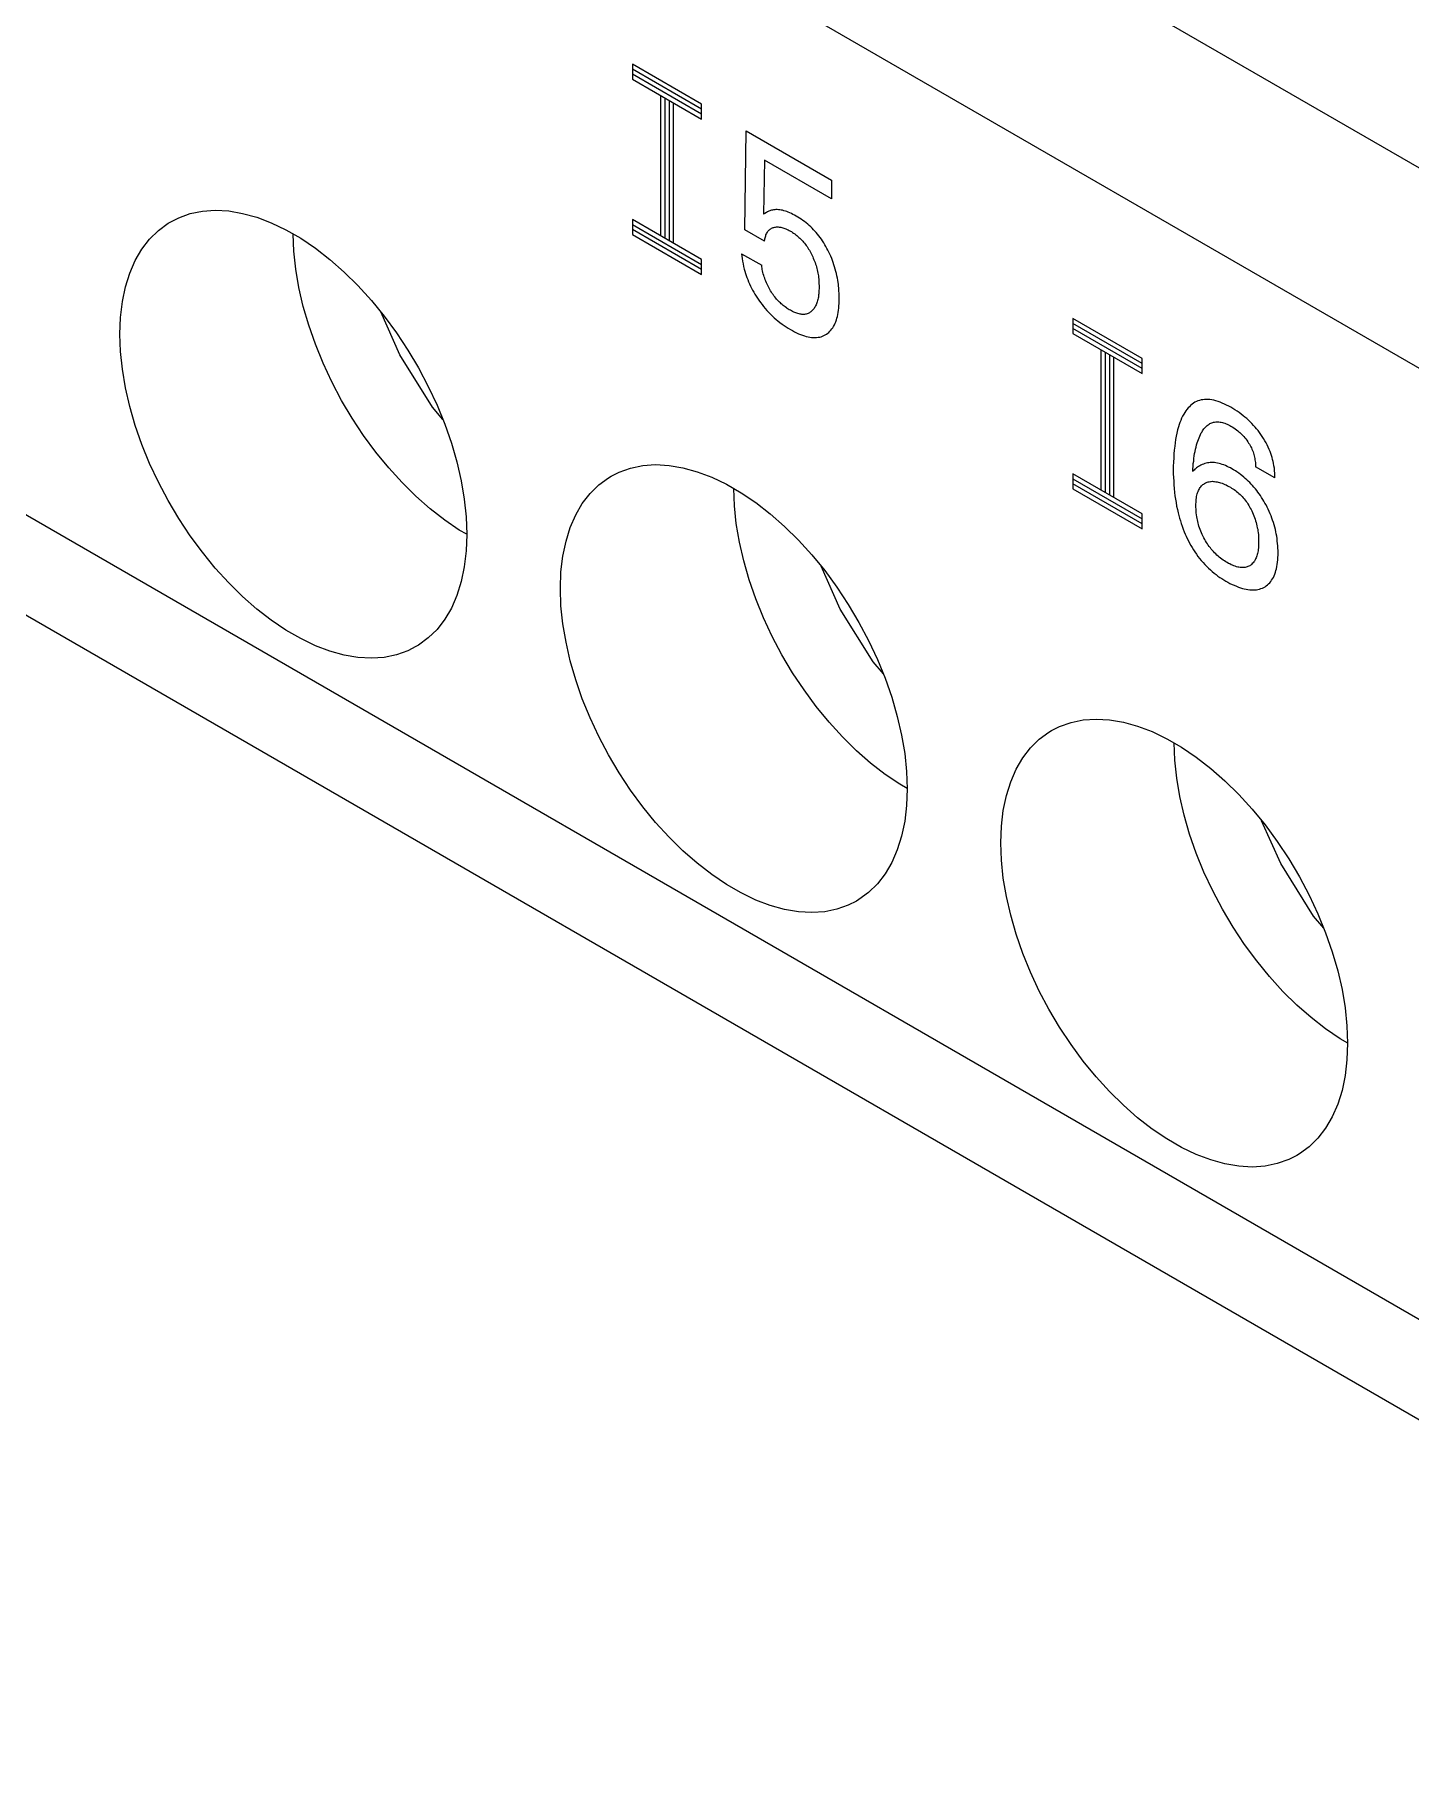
# Model space of a CAD drawing. Extents: x 0 to 420, y 0 to 297.
# Drawn here: x 209.15 to 220.37, y 179 to 193.09 of the extents above; entities that cross this region are included whole.
import ezdxf

# ---------------------------------------------------------------- set-up
doc = ezdxf.new("R2010")
doc.units = 0
doc.header["$LTSCALE"] = 23.1
doc.layers.add('40000_ISO', color=7, linetype='CONTINUOUS')

msp = doc.modelspace()

# ---------------------------------------------------------------- linework, layer by layer
at = {"layer": '40000_ISO', "color": 7, "linetype": 'CONTINUOUS'}
for p, q in [((232.949, 184.778), (183.805, 213.151)), ((232.242, 183.553), (183.098, 211.926)), ((232.242, 175.797), (183.098, 204.169)), ((231.888, 175.184), (182.744, 203.557)), ((214.027, 192.845), (214.027, 192.722)), ((214.592, 192.518), (214.027, 192.845)), ((214.592, 192.477), (214.027, 192.804)), ((214.592, 192.437), (214.027, 192.763)), ((214.027, 192.722), (214.592, 192.396)), ((214.257, 192.59), (214.257, 191.447)), ((214.292, 192.569), (214.292, 191.426)), ((214.327, 192.549), (214.327, 191.406)), ((214.363, 191.385), (214.363, 192.528)), ((214.592, 192.396), (214.592, 192.518)), ((214.945, 191.495), (214.955, 192.301)), ((214.955, 192.301), (215.651, 191.899)), ((215.106, 192.062), (215.097, 191.621)), ((215.651, 191.748), (215.106, 192.062)), ((215.651, 191.899), (215.651, 191.748)), ((210.262, 191.56), (210.328, 191.593)), ((210.328, 191.593), (210.421, 191.626)), ((210.421, 191.626), (210.521, 191.646)), ((210.521, 191.646), (210.625, 191.654)), ((210.625, 191.654), (210.735, 191.648)), ((210.735, 191.648), (210.848, 191.628)), ((210.848, 191.628), (210.964, 191.596)), ((210.964, 191.596), (211.082, 191.551)), ((214.027, 191.579), (214.027, 191.457)), ((214.592, 191.253), (214.027, 191.579)), ((215.108, 191.628), (215.097, 191.621)), ((215.12, 191.635), (215.108, 191.628)), ((215.13, 191.641), (215.12, 191.635)), ((215.141, 191.646), (215.13, 191.641)), ((215.147, 191.649), (215.141, 191.646)), ((215.154, 191.651), (215.147, 191.649)), ((215.161, 191.653), (215.154, 191.651)), ((215.17, 191.655), (215.161, 191.653)), ((215.179, 191.657), (215.17, 191.655)), ((215.189, 191.658), (215.179, 191.657)), ((215.198, 191.659), (215.189, 191.658)), ((215.208, 191.659), (215.198, 191.659)), ((215.219, 191.658), (215.208, 191.659)), ((215.23, 191.657), (215.219, 191.658)), ((215.241, 191.655), (215.23, 191.657)), ((215.252, 191.653), (215.241, 191.655)), ((215.263, 191.65), (215.252, 191.653)), ((215.275, 191.647), (215.263, 191.65)), ((215.286, 191.643), (215.275, 191.647)), ((215.299, 191.638), (215.286, 191.643)), ((215.312, 191.632), (215.299, 191.638)), ((215.325, 191.626), (215.312, 191.632)), ((215.337, 191.62), (215.325, 191.626)), ((215.35, 191.613), (215.337, 191.62)), ((215.363, 191.606), (215.35, 191.613)), ((215.377, 191.598), (215.363, 191.606)), ((215.39, 191.59), (215.377, 191.598)), ((215.404, 191.581), (215.39, 191.59)), ((215.417, 191.571), (215.404, 191.581)), ((215.43, 191.561), (215.417, 191.571)), ((210.09, 191.419), (210.162, 191.489)), ((210.162, 191.489), (210.241, 191.547)), ((210.241, 191.547), (210.262, 191.56)), ((211.082, 191.551), (211.202, 191.494)), ((211.202, 191.494), (211.322, 191.425)), ((211.267, 191.319), (211.262, 191.459)), ((211.322, 191.425), (211.442, 191.344)), ((214.027, 191.538), (214.592, 191.212)), ((214.592, 191.171), (214.027, 191.498)), ((214.027, 191.457), (214.592, 191.13)), ((215.106, 191.402), (214.945, 191.495)), ((215.108, 191.421), (215.11, 191.43)), ((215.11, 191.43), (215.112, 191.438)), ((215.112, 191.438), (215.115, 191.446)), ((215.115, 191.446), (215.117, 191.454)), ((215.117, 191.454), (215.121, 191.461)), ((215.121, 191.461), (215.124, 191.468)), ((215.124, 191.468), (215.128, 191.474)), ((215.128, 191.474), (215.132, 191.48)), ((215.132, 191.48), (215.136, 191.486)), ((215.136, 191.486), (215.141, 191.491)), ((215.141, 191.491), (215.146, 191.495)), ((215.146, 191.495), (215.151, 191.5)), ((215.151, 191.5), (215.157, 191.503)), ((215.157, 191.503), (215.162, 191.507)), ((215.162, 191.507), (215.169, 191.51)), ((215.169, 191.51), (215.175, 191.512)), ((215.175, 191.512), (215.181, 191.514)), ((215.181, 191.514), (215.188, 191.516)), ((215.188, 191.516), (215.195, 191.517)), ((215.195, 191.517), (215.202, 191.518)), ((215.202, 191.518), (215.209, 191.518)), ((215.209, 191.518), (215.216, 191.518)), ((215.216, 191.518), (215.224, 191.517)), ((215.224, 191.517), (215.231, 191.516)), ((215.231, 191.516), (215.239, 191.515)), ((215.239, 191.515), (215.247, 191.513)), ((215.247, 191.513), (215.255, 191.511)), ((215.255, 191.511), (215.263, 191.508)), ((215.263, 191.508), (215.272, 191.505)), ((215.272, 191.505), (215.28, 191.502)), ((215.28, 191.502), (215.289, 191.498)), ((215.289, 191.498), (215.298, 191.494)), ((215.298, 191.494), (215.307, 191.489)), ((215.307, 191.489), (215.316, 191.484)), ((215.316, 191.484), (215.325, 191.479)), ((215.325, 191.479), (215.334, 191.473)), ((215.334, 191.473), (215.342, 191.467)), ((215.342, 191.467), (215.351, 191.461)), ((215.351, 191.461), (215.36, 191.454)), ((215.36, 191.454), (215.369, 191.447)), ((215.369, 191.447), (215.378, 191.44)), ((215.378, 191.44), (215.386, 191.432)), ((215.386, 191.432), (215.394, 191.425)), ((215.394, 191.425), (215.402, 191.417)), ((215.444, 191.551), (215.43, 191.561)), ((215.457, 191.54), (215.444, 191.551)), ((215.47, 191.529), (215.457, 191.54)), ((215.482, 191.518), (215.47, 191.529)), ((215.493, 191.507), (215.482, 191.518)), ((215.505, 191.495), (215.493, 191.507)), ((215.516, 191.483), (215.505, 191.495)), ((215.527, 191.471), (215.516, 191.483)), ((215.538, 191.458), (215.527, 191.471)), ((215.548, 191.445), (215.538, 191.458)), ((215.559, 191.431), (215.548, 191.445)), ((215.569, 191.417), (215.559, 191.431)), ((209.973, 191.244), (210.027, 191.337)), ((210.027, 191.337), (210.09, 191.419)), ((211.282, 191.173), (211.267, 191.319)), ((211.442, 191.344), (211.56, 191.252)), ((214.918, 191.299), (214.92, 191.279)), ((214.918, 191.299), (215.082, 191.205)), ((215.106, 191.402), (215.107, 191.412)), ((215.107, 191.412), (215.108, 191.421)), ((215.402, 191.417), (215.41, 191.41)), ((215.41, 191.41), (215.417, 191.401)), ((215.417, 191.401), (215.424, 191.393)), ((215.424, 191.393), (215.432, 191.384)), ((215.432, 191.384), (215.439, 191.375)), ((215.439, 191.375), (215.445, 191.366)), ((215.445, 191.366), (215.452, 191.357)), ((215.452, 191.357), (215.459, 191.347)), ((215.459, 191.347), (215.465, 191.337)), ((215.465, 191.337), (215.471, 191.327)), ((215.471, 191.327), (215.477, 191.317)), ((215.477, 191.317), (215.482, 191.306)), ((215.482, 191.306), (215.488, 191.296)), ((215.488, 191.296), (215.493, 191.285)), ((215.493, 191.285), (215.498, 191.274)), ((215.579, 191.403), (215.569, 191.417)), ((215.588, 191.388), (215.579, 191.403)), ((215.597, 191.373), (215.588, 191.388)), ((215.606, 191.358), (215.597, 191.373)), ((215.614, 191.343), (215.606, 191.358)), ((215.622, 191.328), (215.614, 191.343)), ((215.63, 191.312), (215.622, 191.328)), ((215.638, 191.295), (215.63, 191.312)), ((215.646, 191.278), (215.638, 191.295)), ((209.893, 191.029), (209.929, 191.142)), ((209.929, 191.142), (209.973, 191.244)), ((211.308, 191.023), (211.282, 191.173)), ((211.56, 191.252), (211.676, 191.15)), ((211.676, 191.15), (211.789, 191.039)), ((214.592, 191.13), (214.592, 191.253)), ((214.92, 191.279), (214.922, 191.259)), ((214.922, 191.259), (214.926, 191.238)), ((214.926, 191.238), (214.93, 191.217)), ((214.93, 191.217), (214.934, 191.195)), ((214.934, 191.195), (214.94, 191.174)), ((214.94, 191.174), (214.945, 191.157)), ((214.945, 191.157), (214.95, 191.139)), ((215.083, 191.193), (215.082, 191.205)), ((215.085, 191.182), (215.083, 191.193)), ((215.087, 191.171), (215.085, 191.182)), ((215.089, 191.159), (215.087, 191.171)), ((215.092, 191.147), (215.089, 191.159)), ((215.095, 191.135), (215.092, 191.147)), ((215.498, 191.274), (215.503, 191.262)), ((215.503, 191.262), (215.508, 191.25)), ((215.508, 191.25), (215.513, 191.239)), ((215.513, 191.239), (215.517, 191.227)), ((215.517, 191.227), (215.521, 191.215)), ((215.521, 191.215), (215.525, 191.204)), ((215.525, 191.204), (215.528, 191.191)), ((215.528, 191.191), (215.531, 191.179)), ((215.531, 191.179), (215.534, 191.167)), ((215.534, 191.167), (215.537, 191.154)), ((215.537, 191.154), (215.54, 191.142)), ((215.54, 191.142), (215.542, 191.13)), ((215.653, 191.261), (215.646, 191.278)), ((215.659, 191.244), (215.653, 191.261)), ((215.666, 191.227), (215.659, 191.244)), ((215.671, 191.209), (215.666, 191.227)), ((215.677, 191.192), (215.671, 191.209)), ((215.682, 191.174), (215.677, 191.192)), ((215.687, 191.155), (215.682, 191.174)), ((215.691, 191.137), (215.687, 191.155)), ((209.868, 190.909), (209.893, 191.029)), ((211.343, 190.87), (211.308, 191.023)), ((211.789, 191.039), (211.899, 190.918)), ((214.95, 191.139), (214.956, 191.122)), ((214.956, 191.122), (214.962, 191.105)), ((214.962, 191.105), (214.968, 191.088)), ((214.968, 191.088), (214.975, 191.07)), ((214.975, 191.07), (214.983, 191.053)), ((214.983, 191.053), (214.991, 191.036)), ((214.991, 191.036), (214.999, 191.019)), ((214.999, 191.019), (215.008, 191.003)), ((215.008, 191.003), (215.017, 190.986)), ((215.099, 191.123), (215.095, 191.135)), ((215.102, 191.111), (215.099, 191.123)), ((215.107, 191.099), (215.102, 191.111)), ((215.111, 191.087), (215.107, 191.099)), ((215.116, 191.075), (215.111, 191.087)), ((215.121, 191.063), (215.116, 191.075)), ((215.126, 191.051), (215.121, 191.063)), ((215.132, 191.04), (215.126, 191.051)), ((215.137, 191.029), (215.132, 191.04)), ((215.143, 191.018), (215.137, 191.029)), ((215.149, 191.007), (215.143, 191.018)), ((215.155, 190.997), (215.149, 191.007)), ((215.542, 191.13), (215.544, 191.118)), ((215.544, 191.118), (215.545, 191.105)), ((215.545, 191.105), (215.547, 191.092)), ((215.547, 191.092), (215.548, 191.079)), ((215.548, 191.079), (215.549, 191.066)), ((215.549, 191), (215.548, 190.986)), ((215.549, 191.066), (215.549, 191.054)), ((215.549, 191.054), (215.55, 191.041)), ((215.55, 191.015), (215.549, 191)), ((215.55, 191.041), (215.55, 191.029)), ((215.55, 191.029), (215.55, 191.015)), ((215.695, 191.119), (215.691, 191.137)), ((215.699, 191.101), (215.695, 191.119)), ((215.702, 191.083), (215.699, 191.101)), ((215.705, 191.065), (215.702, 191.083)), ((215.707, 191.05), (215.705, 191.065)), ((215.709, 191.035), (215.707, 191.05)), ((215.71, 191.02), (215.709, 191.035)), ((215.712, 190.997), (215.71, 191.02)), ((209.853, 190.78), (209.868, 190.909)), ((211.388, 190.716), (211.343, 190.87)), ((211.899, 190.918), (212.003, 190.79)), ((215.017, 190.986), (215.027, 190.97)), ((215.027, 190.97), (215.037, 190.953)), ((215.037, 190.953), (215.047, 190.937)), ((215.047, 190.937), (215.059, 190.92)), ((215.059, 190.92), (215.072, 190.902)), ((215.072, 190.902), (215.085, 190.885)), ((215.085, 190.885), (215.098, 190.868)), ((215.098, 190.868), (215.111, 190.852)), ((215.161, 190.986), (215.155, 190.997)), ((215.168, 190.976), (215.161, 190.986)), ((215.175, 190.966), (215.168, 190.976)), ((215.182, 190.956), (215.175, 190.966)), ((215.189, 190.947), (215.182, 190.956)), ((215.197, 190.938), (215.189, 190.947)), ((215.204, 190.929), (215.197, 190.938)), ((215.211, 190.921), (215.204, 190.929)), ((215.219, 190.913), (215.211, 190.921)), ((215.227, 190.905), (215.219, 190.913)), ((215.234, 190.898), (215.227, 190.905)), ((215.242, 190.891), (215.234, 190.898)), ((215.25, 190.884), (215.242, 190.891)), ((215.258, 190.877), (215.25, 190.884)), ((215.266, 190.871), (215.258, 190.877)), ((215.274, 190.865), (215.266, 190.871)), ((215.283, 190.859), (215.274, 190.865)), ((215.291, 190.854), (215.283, 190.859)), ((215.513, 190.86), (215.509, 190.853)), ((215.517, 190.867), (215.513, 190.86)), ((215.521, 190.874), (215.517, 190.867)), ((215.525, 190.882), (215.521, 190.874)), ((215.528, 190.89), (215.525, 190.882)), ((215.532, 190.899), (215.528, 190.89)), ((215.535, 190.908), (215.532, 190.899)), ((215.537, 190.917), (215.535, 190.908)), ((215.54, 190.927), (215.537, 190.917)), ((215.542, 190.936), (215.54, 190.927)), ((215.544, 190.946), (215.542, 190.936)), ((215.545, 190.955), (215.544, 190.946)), ((215.546, 190.964), (215.545, 190.955)), ((215.547, 190.973), (215.546, 190.964)), ((215.548, 190.986), (215.547, 190.973)), ((215.711, 190.856), (215.712, 190.875)), ((215.713, 190.975), (215.712, 190.997)), ((215.712, 190.875), (215.713, 190.894)), ((215.714, 190.954), (215.713, 190.975)), ((215.713, 190.894), (215.714, 190.913)), ((215.714, 190.932), (215.714, 190.954)), ((215.714, 190.913), (215.714, 190.932)), ((209.848, 190.644), (209.853, 190.78)), ((212.13, 190.476), (211.975, 190.825)), ((212.003, 190.79), (212.103, 190.655)), ((215.111, 190.852), (215.125, 190.836)), ((215.125, 190.836), (215.139, 190.821)), ((215.139, 190.821), (215.154, 190.806)), ((215.154, 190.806), (215.169, 190.791)), ((215.169, 190.791), (215.184, 190.777)), ((215.184, 190.777), (215.199, 190.764)), ((215.199, 190.764), (215.214, 190.751)), ((215.214, 190.751), (215.231, 190.738)), ((215.231, 190.738), (215.248, 190.725)), ((215.248, 190.725), (215.265, 190.713)), ((215.299, 190.848), (215.291, 190.854)), ((215.307, 190.843), (215.299, 190.848)), ((215.316, 190.839), (215.307, 190.843)), ((215.325, 190.834), (215.316, 190.839)), ((215.334, 190.829), (215.325, 190.834)), ((215.343, 190.824), (215.334, 190.829)), ((215.352, 190.82), (215.343, 190.824)), ((215.361, 190.817), (215.352, 190.82)), ((215.369, 190.814), (215.361, 190.817)), ((215.378, 190.811), (215.369, 190.814)), ((215.387, 190.809), (215.378, 190.811)), ((215.395, 190.807), (215.387, 190.809)), ((215.403, 190.806), (215.395, 190.807)), ((215.41, 190.805), (215.403, 190.806)), ((215.418, 190.804), (215.41, 190.805)), ((215.425, 190.804), (215.418, 190.804)), ((215.432, 190.805), (215.425, 190.804)), ((215.439, 190.806), (215.432, 190.805)), ((215.446, 190.807), (215.439, 190.806)), ((215.453, 190.809), (215.446, 190.807)), ((215.46, 190.812), (215.453, 190.809)), ((215.466, 190.815), (215.46, 190.812)), ((215.472, 190.818), (215.466, 190.815)), ((215.478, 190.822), (215.472, 190.818)), ((215.483, 190.826), (215.478, 190.822)), ((215.489, 190.83), (215.483, 190.826)), ((215.494, 190.835), (215.489, 190.83)), ((215.499, 190.841), (215.494, 190.835)), ((215.504, 190.847), (215.499, 190.841)), ((215.509, 190.853), (215.504, 190.847)), ((215.668, 190.707), (215.675, 190.719)), ((215.675, 190.719), (215.681, 190.732)), ((215.681, 190.732), (215.686, 190.745)), ((215.686, 190.745), (215.691, 190.759)), ((215.691, 190.759), (215.695, 190.773)), ((215.695, 190.773), (215.699, 190.788)), ((215.699, 190.788), (215.703, 190.803)), ((215.703, 190.803), (215.706, 190.82)), ((215.706, 190.82), (215.709, 190.838)), ((215.709, 190.838), (215.711, 190.856)), ((217.619, 190.771), (217.619, 190.649)), ((218.185, 190.444), (217.619, 190.771)), ((218.185, 190.404), (217.619, 190.73)), ((209.853, 190.503), (209.848, 190.644)), ((211.442, 190.561), (211.388, 190.716)), ((212.103, 190.655), (212.196, 190.514)), ((215.265, 190.713), (215.282, 190.702)), ((215.282, 190.702), (215.299, 190.691)), ((215.299, 190.691), (215.316, 190.681)), ((215.316, 190.681), (215.332, 190.672)), ((215.332, 190.672), (215.349, 190.663)), ((215.349, 190.663), (215.366, 190.655)), ((215.366, 190.655), (215.382, 190.647)), ((215.382, 190.647), (215.399, 190.64)), ((215.399, 190.64), (215.415, 190.634)), ((215.415, 190.634), (215.432, 190.629)), ((215.432, 190.629), (215.446, 190.625)), ((215.446, 190.625), (215.461, 190.622)), ((215.461, 190.622), (215.475, 190.619)), ((215.475, 190.619), (215.489, 190.617)), ((215.489, 190.617), (215.503, 190.616)), ((215.503, 190.616), (215.517, 190.616)), ((215.517, 190.616), (215.53, 190.617)), ((215.53, 190.617), (215.543, 190.618)), ((215.543, 190.618), (215.555, 190.62)), ((215.555, 190.62), (215.567, 190.623)), ((215.567, 190.623), (215.578, 190.627)), ((215.578, 190.627), (215.589, 190.632)), ((215.589, 190.632), (215.6, 190.638)), ((215.6, 190.638), (215.61, 190.644)), ((215.61, 190.644), (215.62, 190.651)), ((215.62, 190.651), (215.629, 190.658)), ((215.629, 190.658), (215.638, 190.667)), ((215.638, 190.667), (215.646, 190.676)), ((215.646, 190.676), (215.654, 190.686)), ((215.654, 190.686), (215.661, 190.696)), ((215.661, 190.696), (215.668, 190.707)), ((218.185, 190.363), (217.619, 190.689)), ((217.619, 190.649), (218.185, 190.322)), ((209.868, 190.357), (209.853, 190.503)), ((211.505, 190.406), (211.442, 190.561)), ((212.398, 190.047), (212.13, 190.476)), ((212.196, 190.514), (212.283, 190.368)), ((217.849, 190.516), (217.849, 189.373)), ((217.884, 190.495), (217.884, 189.352)), ((217.919, 190.475), (217.919, 189.332)), ((217.955, 189.311), (217.955, 190.455)), ((218.185, 190.322), (218.185, 190.444)), ((209.893, 190.206), (209.868, 190.357)), ((211.576, 190.254), (211.505, 190.406)), ((212.283, 190.368), (212.362, 190.218)), ((209.929, 190.054), (209.893, 190.206)), ((211.655, 190.104), (211.576, 190.254)), ((212.362, 190.218), (212.434, 190.066)), ((209.973, 189.899), (209.929, 190.054)), ((211.742, 189.958), (211.655, 190.104)), ((212.482, 189.948), (212.398, 190.047)), ((212.434, 190.066), (212.497, 189.911)), ((218.541, 190.018), (218.533, 190.005)), ((218.55, 190.03), (218.541, 190.018)), ((218.56, 190.042), (218.55, 190.03)), ((218.57, 190.052), (218.56, 190.042)), ((218.58, 190.062), (218.57, 190.052)), ((218.592, 190.072), (218.58, 190.062)), ((218.603, 190.08), (218.592, 190.072)), ((218.615, 190.088), (218.603, 190.08)), ((218.628, 190.094), (218.615, 190.088)), ((218.64, 190.099), (218.628, 190.094)), ((218.653, 190.103), (218.64, 190.099)), ((218.666, 190.107), (218.653, 190.103)), ((218.68, 190.109), (218.666, 190.107)), ((218.694, 190.111), (218.68, 190.109)), ((218.708, 190.111), (218.694, 190.111)), ((218.723, 190.111), (218.708, 190.111)), ((218.738, 190.11), (218.723, 190.111)), ((218.753, 190.108), (218.738, 190.11)), ((218.77, 190.105), (218.753, 190.108)), ((218.787, 190.1), (218.77, 190.105)), ((218.804, 190.095), (218.787, 190.1)), ((218.821, 190.089), (218.804, 190.095)), ((218.838, 190.082), (218.821, 190.089)), ((218.856, 190.074), (218.838, 190.082)), ((218.873, 190.066), (218.856, 190.074)), ((218.891, 190.057), (218.873, 190.066)), ((218.909, 190.047), (218.891, 190.057)), ((218.925, 190.037), (218.909, 190.047)), ((218.942, 190.027), (218.925, 190.037)), ((218.959, 190.016), (218.942, 190.027)), ((218.975, 190.004), (218.959, 190.016)), ((210.027, 189.744), (209.973, 189.899)), ((211.835, 189.817), (211.742, 189.958)), ((212.497, 189.911), (212.551, 189.756)), ((218.481, 189.887), (218.474, 189.863)), ((218.487, 189.906), (218.481, 189.887)), ((218.493, 189.924), (218.487, 189.906)), ((218.5, 189.941), (218.493, 189.924)), ((218.507, 189.958), (218.5, 189.941)), ((218.515, 189.974), (218.507, 189.958)), ((218.524, 189.99), (218.515, 189.974)), ((218.533, 190.005), (218.524, 189.99)), ((218.689, 189.871), (218.695, 189.879)), ((218.695, 189.879), (218.702, 189.886)), ((218.702, 189.886), (218.709, 189.893)), ((218.709, 189.893), (218.716, 189.899)), ((218.716, 189.899), (218.723, 189.905)), ((218.723, 189.905), (218.731, 189.91)), ((218.731, 189.91), (218.738, 189.914)), ((218.738, 189.914), (218.745, 189.917)), ((218.745, 189.917), (218.752, 189.921)), ((218.752, 189.921), (218.76, 189.923)), ((218.76, 189.923), (218.768, 189.925)), ((218.768, 189.925), (218.776, 189.927)), ((218.776, 189.927), (218.785, 189.928)), ((218.785, 189.928), (218.793, 189.929)), ((218.793, 189.929), (218.802, 189.929)), ((218.802, 189.929), (218.811, 189.928)), ((218.811, 189.928), (218.82, 189.927)), ((218.82, 189.927), (218.83, 189.925)), ((218.83, 189.925), (218.839, 189.923)), ((218.839, 189.923), (218.849, 189.92)), ((218.849, 189.92), (218.859, 189.917)), ((218.859, 189.917), (218.869, 189.913)), ((218.869, 189.913), (218.879, 189.909)), ((218.879, 189.909), (218.889, 189.904)), ((218.889, 189.904), (218.899, 189.899)), ((218.899, 189.899), (218.909, 189.894)), ((218.909, 189.894), (218.92, 189.887)), ((218.92, 189.887), (218.932, 189.88)), ((218.932, 189.88), (218.943, 189.872)), ((218.992, 189.992), (218.975, 190.004)), ((219.009, 189.979), (218.992, 189.992)), ((219.023, 189.968), (219.009, 189.979)), ((219.038, 189.955), (219.023, 189.968)), ((219.052, 189.942), (219.038, 189.955)), ((219.066, 189.929), (219.052, 189.942)), ((219.08, 189.915), (219.066, 189.929)), ((219.094, 189.9), (219.08, 189.915)), ((219.106, 189.886), (219.094, 189.9)), ((219.118, 189.872), (219.106, 189.886)), ((210.09, 189.59), (210.027, 189.744)), ((211.935, 189.682), (211.835, 189.817)), ((212.551, 189.756), (212.595, 189.602)), ((218.453, 189.758), (218.45, 189.73)), ((218.457, 189.785), (218.453, 189.758)), ((218.462, 189.811), (218.457, 189.785)), ((218.468, 189.837), (218.462, 189.811)), ((218.474, 189.863), (218.468, 189.837)), ((218.625, 189.723), (218.629, 189.74)), ((218.629, 189.74), (218.634, 189.757)), ((218.634, 189.757), (218.639, 189.771)), ((218.639, 189.771), (218.644, 189.785)), ((218.644, 189.785), (218.649, 189.799)), ((218.649, 189.799), (218.655, 189.812)), ((218.655, 189.812), (218.661, 189.825)), ((218.661, 189.825), (218.667, 189.838)), ((218.667, 189.838), (218.673, 189.847)), ((218.673, 189.847), (218.678, 189.855)), ((218.678, 189.855), (218.683, 189.864)), ((218.683, 189.864), (218.689, 189.871)), ((218.943, 189.872), (218.954, 189.864)), ((218.954, 189.864), (218.966, 189.855)), ((218.966, 189.855), (218.974, 189.848)), ((218.974, 189.848), (218.982, 189.841)), ((218.982, 189.841), (218.99, 189.833)), ((218.99, 189.833), (218.998, 189.825)), ((218.998, 189.825), (219.006, 189.817)), ((219.006, 189.817), (219.014, 189.809)), ((219.014, 189.809), (219.022, 189.799)), ((219.022, 189.799), (219.031, 189.789)), ((219.031, 189.789), (219.038, 189.778)), ((219.038, 189.778), (219.046, 189.767)), ((219.046, 189.767), (219.053, 189.756)), ((219.053, 189.756), (219.059, 189.746)), ((219.059, 189.746), (219.065, 189.736)), ((219.065, 189.736), (219.07, 189.726)), ((219.13, 189.857), (219.118, 189.872)), ((219.142, 189.842), (219.13, 189.857)), ((219.153, 189.826), (219.142, 189.842)), ((219.164, 189.81), (219.153, 189.826)), ((219.175, 189.793), (219.164, 189.81)), ((219.185, 189.775), (219.175, 189.793)), ((219.195, 189.758), (219.185, 189.775)), ((219.205, 189.74), (219.195, 189.758)), ((219.213, 189.721), (219.205, 189.74)), ((212.04, 189.554), (211.935, 189.682)), ((212.595, 189.602), (212.631, 189.449)), ((218.44, 189.601), (218.439, 189.568)), ((218.442, 189.634), (218.44, 189.601)), ((218.444, 189.667), (218.442, 189.634)), ((218.446, 189.699), (218.444, 189.667)), ((218.45, 189.73), (218.446, 189.699)), ((218.602, 189.588), (218.605, 189.609)), ((218.605, 189.609), (218.607, 189.631)), ((218.607, 189.631), (218.61, 189.652)), ((218.61, 189.652), (218.613, 189.67)), ((218.613, 189.67), (218.617, 189.688)), ((218.617, 189.688), (218.62, 189.705)), ((218.62, 189.705), (218.625, 189.723)), ((218.707, 189.592), (218.695, 189.589)), ((218.718, 189.594), (218.707, 189.592)), ((218.729, 189.595), (218.718, 189.594)), ((218.74, 189.596), (218.729, 189.595)), ((218.752, 189.597), (218.74, 189.596)), ((218.763, 189.597), (218.752, 189.597)), ((218.775, 189.596), (218.763, 189.597)), ((218.787, 189.594), (218.775, 189.596)), ((218.8, 189.592), (218.787, 189.594)), ((218.812, 189.589), (218.8, 189.592)), ((219.07, 189.726), (219.076, 189.716)), ((219.076, 189.716), (219.08, 189.705)), ((219.08, 189.705), (219.085, 189.695)), ((219.085, 189.695), (219.089, 189.684)), ((219.089, 189.684), (219.092, 189.674)), ((219.092, 189.674), (219.096, 189.663)), ((219.096, 189.663), (219.099, 189.652)), ((219.099, 189.652), (219.101, 189.641)), ((219.101, 189.641), (219.103, 189.631)), ((219.103, 189.631), (219.105, 189.619)), ((219.105, 189.619), (219.107, 189.607)), ((219.107, 189.607), (219.108, 189.596)), ((219.108, 189.596), (219.109, 189.585)), ((219.221, 189.703), (219.213, 189.721)), ((219.228, 189.687), (219.221, 189.703)), ((219.234, 189.671), (219.228, 189.687)), ((219.239, 189.655), (219.234, 189.671)), ((219.244, 189.639), (219.239, 189.655)), ((219.248, 189.623), (219.244, 189.639)), ((219.252, 189.606), (219.248, 189.623)), ((219.256, 189.591), (219.252, 189.606)), ((219.26, 189.57), (219.256, 189.591)), ((210.162, 189.437), (210.09, 189.59)), ((212.149, 189.433), (212.04, 189.554)), ((213.754, 189.415), (213.833, 189.473)), ((213.833, 189.473), (213.854, 189.486)), ((213.854, 189.486), (213.92, 189.519)), ((213.92, 189.519), (214.013, 189.552)), ((214.013, 189.552), (214.113, 189.573)), ((214.113, 189.573), (214.217, 189.58)), ((214.217, 189.58), (214.327, 189.574)), ((214.327, 189.574), (214.44, 189.554)), ((214.44, 189.554), (214.556, 189.522)), ((214.556, 189.522), (214.674, 189.477)), ((214.674, 189.477), (214.794, 189.42)), ((217.619, 189.505), (217.619, 189.383)), ((218.185, 189.179), (217.619, 189.505)), ((217.619, 189.465), (218.185, 189.138)), ((218.439, 189.568), (218.439, 189.534)), ((218.439, 189.534), (218.439, 189.505)), ((218.439, 189.505), (218.44, 189.475)), ((218.44, 189.475), (218.442, 189.445)), ((218.597, 189.523), (218.598, 189.545)), ((218.602, 189.529), (218.597, 189.523)), ((218.598, 189.545), (218.6, 189.566)), ((218.6, 189.566), (218.602, 189.588)), ((218.608, 189.535), (218.602, 189.529)), ((218.614, 189.542), (218.608, 189.535)), ((218.621, 189.547), (218.614, 189.542)), ((218.628, 189.553), (218.621, 189.547)), ((218.635, 189.559), (218.628, 189.553)), ((218.644, 189.565), (218.635, 189.559)), ((218.654, 189.571), (218.644, 189.565)), ((218.664, 189.576), (218.654, 189.571)), ((218.674, 189.581), (218.664, 189.576)), ((218.685, 189.585), (218.674, 189.581)), ((218.695, 189.589), (218.685, 189.585)), ((218.825, 189.586), (218.812, 189.589)), ((218.838, 189.582), (218.825, 189.586)), ((218.851, 189.577), (218.838, 189.582)), ((218.864, 189.572), (218.851, 189.577)), ((218.877, 189.566), (218.864, 189.572)), ((218.89, 189.56), (218.877, 189.566)), ((218.904, 189.553), (218.89, 189.56)), ((218.917, 189.545), (218.904, 189.553)), ((218.931, 189.537), (218.917, 189.545)), ((218.945, 189.529), (218.931, 189.537)), ((218.958, 189.52), (218.945, 189.529)), ((218.972, 189.51), (218.958, 189.52)), ((218.986, 189.5), (218.972, 189.51)), ((218.999, 189.49), (218.986, 189.5)), ((219.013, 189.479), (218.999, 189.49)), ((219.026, 189.468), (219.013, 189.479)), ((219.038, 189.457), (219.026, 189.468)), ((219.05, 189.445), (219.038, 189.457)), ((219.109, 189.585), (219.11, 189.574)), ((219.11, 189.574), (219.11, 189.563)), ((219.267, 189.472), (219.11, 189.563)), ((219.263, 189.55), (219.26, 189.57)), ((219.265, 189.53), (219.263, 189.55)), ((219.266, 189.51), (219.265, 189.53)), ((219.267, 189.491), (219.266, 189.51)), ((219.267, 189.472), (219.267, 189.491)), ((210.241, 189.287), (210.162, 189.437)), ((212.262, 189.322), (212.149, 189.433)), ((212.378, 189.22), (212.262, 189.322)), ((212.631, 189.449), (212.656, 189.299)), ((213.619, 189.263), (213.682, 189.345)), ((213.682, 189.345), (213.754, 189.415)), ((214.794, 189.42), (214.914, 189.351)), ((214.859, 189.245), (214.854, 189.385)), ((214.914, 189.351), (215.034, 189.27)), ((218.185, 189.097), (217.619, 189.424)), ((217.619, 189.383), (218.185, 189.056)), ((218.442, 189.445), (218.443, 189.414)), ((218.443, 189.414), (218.446, 189.384)), ((218.446, 189.384), (218.449, 189.353)), ((218.449, 189.353), (218.452, 189.326)), ((218.452, 189.326), (218.456, 189.298)), ((218.626, 189.297), (218.627, 189.309)), ((218.627, 189.309), (218.629, 189.321)), ((218.629, 189.321), (218.632, 189.332)), ((218.632, 189.332), (218.634, 189.342)), ((218.634, 189.342), (218.637, 189.351)), ((218.637, 189.351), (218.641, 189.361)), ((218.641, 189.361), (218.644, 189.369)), ((218.644, 189.369), (218.649, 189.378)), ((218.649, 189.378), (218.653, 189.386)), ((218.653, 189.386), (218.658, 189.393)), ((218.658, 189.393), (218.663, 189.4)), ((218.663, 189.4), (218.669, 189.406)), ((218.669, 189.406), (218.675, 189.412)), ((218.675, 189.412), (218.681, 189.418)), ((218.681, 189.418), (218.688, 189.422)), ((218.688, 189.422), (218.694, 189.427)), ((218.694, 189.427), (218.702, 189.431)), ((218.702, 189.431), (218.709, 189.434)), ((218.709, 189.434), (218.716, 189.437)), ((218.716, 189.437), (218.724, 189.439)), ((218.724, 189.439), (218.732, 189.441)), ((218.732, 189.441), (218.741, 189.442)), ((218.741, 189.442), (218.749, 189.443)), ((218.749, 189.443), (218.758, 189.444)), ((218.758, 189.444), (218.767, 189.443)), ((218.767, 189.443), (218.776, 189.443)), ((218.776, 189.443), (218.786, 189.441)), ((218.786, 189.441), (218.796, 189.44)), ((218.796, 189.44), (218.805, 189.438)), ((218.805, 189.438), (218.815, 189.435)), ((218.815, 189.435), (218.825, 189.432)), ((218.825, 189.432), (218.837, 189.428)), ((218.837, 189.428), (218.848, 189.424)), ((218.848, 189.424), (218.859, 189.419)), ((218.859, 189.419), (218.87, 189.414)), ((218.87, 189.414), (218.882, 189.408)), ((218.882, 189.408), (218.893, 189.402)), ((218.893, 189.402), (218.904, 189.395)), ((218.904, 189.395), (218.914, 189.389)), ((218.914, 189.389), (218.924, 189.383)), ((218.924, 189.383), (218.935, 189.376)), ((218.935, 189.376), (218.945, 189.369)), ((218.945, 189.369), (218.954, 189.361)), ((218.954, 189.361), (218.964, 189.353)), ((218.964, 189.353), (218.974, 189.345)), ((218.974, 189.345), (218.983, 189.337)), ((218.983, 189.337), (218.992, 189.328)), ((218.992, 189.328), (219, 189.319)), ((219, 189.319), (219.008, 189.31)), ((219.008, 189.31), (219.017, 189.3)), ((219.062, 189.434), (219.05, 189.445)), ((219.074, 189.422), (219.062, 189.434)), ((219.085, 189.409), (219.074, 189.422)), ((219.097, 189.396), (219.085, 189.409)), ((219.108, 189.383), (219.097, 189.396)), ((219.119, 189.37), (219.108, 189.383)), ((219.129, 189.356), (219.119, 189.37)), ((219.139, 189.342), (219.129, 189.356)), ((219.149, 189.327), (219.139, 189.342)), ((219.159, 189.312), (219.149, 189.327)), ((219.168, 189.297), (219.159, 189.312)), ((210.328, 189.141), (210.241, 189.287)), ((212.497, 189.128), (212.378, 189.22)), ((212.656, 189.299), (212.671, 189.153)), ((213.521, 189.068), (213.565, 189.171)), ((213.565, 189.171), (213.619, 189.263)), ((214.874, 189.099), (214.859, 189.245)), ((215.034, 189.27), (215.152, 189.178)), ((215.152, 189.178), (215.268, 189.076)), ((218.185, 189.056), (218.185, 189.179)), ((218.456, 189.298), (218.461, 189.27)), ((218.461, 189.27), (218.466, 189.242)), ((218.466, 189.242), (218.472, 189.214)), ((218.472, 189.214), (218.479, 189.186)), ((218.479, 189.186), (218.484, 189.164)), ((218.623, 189.26), (218.624, 189.272)), ((218.623, 189.247), (218.623, 189.26)), ((218.623, 189.232), (218.623, 189.247)), ((218.624, 189.217), (218.623, 189.232)), ((218.624, 189.272), (218.625, 189.285)), ((218.625, 189.201), (218.624, 189.217)), ((218.625, 189.285), (218.626, 189.297)), ((218.626, 189.186), (218.625, 189.201)), ((218.628, 189.17), (218.626, 189.186)), ((218.63, 189.154), (218.628, 189.17)), ((219.017, 189.3), (219.025, 189.291)), ((219.025, 189.291), (219.032, 189.28)), ((219.032, 189.28), (219.04, 189.27)), ((219.04, 189.27), (219.047, 189.259)), ((219.047, 189.259), (219.054, 189.248)), ((219.054, 189.248), (219.061, 189.237)), ((219.061, 189.237), (219.067, 189.225)), ((219.067, 189.225), (219.073, 189.214)), ((219.073, 189.214), (219.079, 189.202)), ((219.079, 189.202), (219.085, 189.189)), ((219.085, 189.189), (219.091, 189.176)), ((219.091, 189.176), (219.096, 189.162)), ((219.178, 189.282), (219.168, 189.297)), ((219.186, 189.267), (219.178, 189.282)), ((219.195, 189.251), (219.186, 189.267)), ((219.204, 189.234), (219.195, 189.251)), ((219.213, 189.216), (219.204, 189.234)), ((219.221, 189.198), (219.213, 189.216)), ((219.229, 189.18), (219.221, 189.198)), ((219.236, 189.162), (219.229, 189.18)), ((210.421, 189), (210.328, 189.141)), ((212.616, 189.047), (212.497, 189.128)), ((212.677, 189.012), (212.616, 189.047)), ((212.671, 189.153), (212.676, 189.011)), ((213.486, 188.956), (213.521, 189.068)), ((214.9, 188.949), (214.874, 189.099)), ((215.268, 189.076), (215.381, 188.965)), ((218.484, 189.164), (218.49, 189.143)), ((218.49, 189.143), (218.497, 189.121)), ((218.497, 189.121), (218.504, 189.099)), ((218.504, 189.099), (218.511, 189.077)), ((218.511, 189.077), (218.519, 189.055)), ((218.519, 189.055), (218.528, 189.033)), ((218.528, 189.033), (218.536, 189.014)), ((218.633, 189.142), (218.63, 189.154)), ((218.635, 189.129), (218.633, 189.142)), ((218.638, 189.117), (218.635, 189.129)), ((218.641, 189.104), (218.638, 189.117)), ((218.644, 189.092), (218.641, 189.104)), ((218.648, 189.079), (218.644, 189.092)), ((218.652, 189.066), (218.648, 189.079)), ((218.657, 189.052), (218.652, 189.066)), ((218.663, 189.038), (218.657, 189.052)), ((218.669, 189.023), (218.663, 189.038)), ((219.096, 189.162), (219.101, 189.149)), ((219.101, 189.149), (219.106, 189.136)), ((219.106, 189.136), (219.11, 189.123)), ((219.11, 189.123), (219.114, 189.108)), ((219.114, 189.108), (219.118, 189.094)), ((219.118, 189.094), (219.121, 189.08)), ((219.121, 189.08), (219.124, 189.066)), ((219.124, 189.066), (219.127, 189.053)), ((219.127, 189.053), (219.129, 189.039)), ((219.129, 189.039), (219.131, 189.024)), ((219.243, 189.144), (219.236, 189.162)), ((219.249, 189.126), (219.243, 189.144)), ((219.255, 189.108), (219.249, 189.126)), ((219.261, 189.089), (219.255, 189.108)), ((219.266, 189.07), (219.261, 189.089)), ((219.271, 189.052), (219.266, 189.07)), ((219.275, 189.033), (219.271, 189.052)), ((219.279, 189.015), (219.275, 189.033)), ((210.521, 188.865), (210.421, 189)), ((212.676, 189.011), (212.671, 188.876)), ((213.46, 188.835), (213.486, 188.956)), ((214.935, 188.796), (214.9, 188.949)), ((215.381, 188.965), (215.491, 188.845)), ((218.536, 189.014), (218.544, 188.996)), ((218.544, 188.996), (218.553, 188.977)), ((218.553, 188.977), (218.562, 188.958)), ((218.562, 188.958), (218.571, 188.94)), ((218.571, 188.94), (218.581, 188.922)), ((218.581, 188.922), (218.592, 188.904)), ((218.592, 188.904), (218.603, 188.886)), ((218.603, 188.886), (218.614, 188.869)), ((218.675, 189.009), (218.669, 189.023)), ((218.682, 188.995), (218.675, 189.009)), ((218.689, 188.982), (218.682, 188.995)), ((218.695, 188.97), (218.689, 188.982)), ((218.702, 188.958), (218.695, 188.97)), ((218.709, 188.946), (218.702, 188.958)), ((218.717, 188.935), (218.709, 188.946)), ((218.724, 188.923), (218.717, 188.935)), ((218.732, 188.912), (218.724, 188.923)), ((218.741, 188.901), (218.732, 188.912)), ((218.749, 188.891), (218.741, 188.901)), ((218.758, 188.881), (218.749, 188.891)), ((219.132, 188.889), (219.13, 188.878)), ((219.131, 189.024), (219.133, 189.009)), ((219.133, 188.901), (219.132, 188.889)), ((219.133, 189.009), (219.134, 188.994)), ((219.134, 188.913), (219.133, 188.901)), ((219.134, 188.994), (219.135, 188.98)), ((219.135, 188.926), (219.134, 188.913)), ((219.135, 188.98), (219.135, 188.965)), ((219.135, 188.965), (219.135, 188.951)), ((219.135, 188.951), (219.135, 188.938)), ((219.135, 188.938), (219.135, 188.926)), ((219.282, 188.997), (219.279, 189.015)), ((219.285, 188.977), (219.282, 188.997)), ((219.287, 188.957), (219.285, 188.977)), ((219.289, 188.938), (219.287, 188.957)), ((219.291, 188.919), (219.289, 188.938)), ((219.292, 188.9), (219.291, 188.919)), ((219.293, 188.881), (219.292, 188.9)), ((210.625, 188.737), (210.521, 188.865)), ((212.656, 188.747), (212.631, 188.626)), ((212.671, 188.876), (212.656, 188.747)), ((213.445, 188.706), (213.46, 188.835)), ((214.98, 188.642), (214.935, 188.796)), ((215.491, 188.845), (215.596, 188.716)), ((215.723, 188.402), (215.567, 188.751)), ((218.614, 188.869), (218.627, 188.85)), ((218.627, 188.85), (218.64, 188.832)), ((218.64, 188.832), (218.653, 188.815)), ((218.653, 188.815), (218.667, 188.798)), ((218.667, 188.798), (218.682, 188.781)), ((218.682, 188.781), (218.696, 188.765)), ((218.696, 188.765), (218.711, 188.75)), ((218.711, 188.75), (218.727, 188.735)), ((218.767, 188.871), (218.758, 188.881)), ((218.776, 188.861), (218.767, 188.871)), ((218.785, 188.852), (218.776, 188.861)), ((218.794, 188.843), (218.785, 188.852)), ((218.804, 188.835), (218.794, 188.843)), ((218.814, 188.826), (218.804, 188.835)), ((218.825, 188.817), (218.814, 188.826)), ((218.836, 188.809), (218.825, 188.817)), ((218.846, 188.802), (218.836, 188.809)), ((218.857, 188.795), (218.846, 188.802)), ((218.868, 188.788), (218.857, 188.795)), ((218.879, 188.781), (218.868, 188.788)), ((218.89, 188.775), (218.879, 188.781)), ((218.901, 188.77), (218.89, 188.775)), ((218.911, 188.764), (218.901, 188.77)), ((218.922, 188.759), (218.911, 188.764)), ((218.933, 188.755), (218.922, 188.759)), ((218.944, 188.751), (218.933, 188.755)), ((218.955, 188.748), (218.944, 188.751)), ((218.964, 188.745), (218.955, 188.748)), ((219.041, 188.746), (219.034, 188.744)), ((219.048, 188.749), (219.041, 188.746)), ((219.055, 188.752), (219.048, 188.749)), ((219.062, 188.756), (219.055, 188.752)), ((219.066, 188.758), (219.062, 188.756)), ((219.07, 188.761), (219.066, 188.758)), ((219.077, 188.766), (219.07, 188.761)), ((219.083, 188.773), (219.077, 188.766)), ((219.09, 188.779), (219.083, 188.773)), ((219.096, 188.787), (219.09, 188.779)), ((219.101, 188.794), (219.096, 188.787)), ((219.106, 188.803), (219.101, 188.794)), ((219.11, 188.811), (219.106, 188.803)), ((219.114, 188.819), (219.11, 188.811)), ((219.117, 188.828), (219.114, 188.819)), ((219.121, 188.837), (219.117, 188.828)), ((219.123, 188.847), (219.121, 188.837)), ((219.126, 188.856), (219.123, 188.847)), ((219.128, 188.866), (219.126, 188.856)), ((219.13, 188.878), (219.128, 188.866)), ((219.28, 188.731), (219.284, 188.749)), ((219.284, 188.749), (219.286, 188.767)), ((219.286, 188.767), (219.289, 188.785)), ((219.289, 188.785), (219.291, 188.804)), ((219.291, 188.804), (219.292, 188.823)), ((219.292, 188.823), (219.293, 188.842)), ((219.293, 188.862), (219.293, 188.881)), ((219.293, 188.842), (219.293, 188.862)), ((210.735, 188.617), (210.625, 188.737)), ((210.848, 188.505), (210.735, 188.617)), ((212.631, 188.626), (212.595, 188.514)), ((213.44, 188.57), (213.445, 188.706)), ((215.034, 188.487), (214.98, 188.642)), ((215.596, 188.716), (215.695, 188.581)), ((218.727, 188.735), (218.742, 188.721)), ((218.742, 188.721), (218.757, 188.708)), ((218.757, 188.708), (218.772, 188.695)), ((218.772, 188.695), (218.788, 188.683)), ((218.788, 188.683), (218.803, 188.672)), ((218.803, 188.672), (218.819, 188.661)), ((218.819, 188.661), (218.835, 188.651)), ((218.835, 188.651), (218.85, 188.641)), ((218.85, 188.641), (218.866, 188.631)), ((218.866, 188.631), (218.883, 188.622)), ((218.883, 188.622), (218.901, 188.612)), ((218.901, 188.612), (218.918, 188.604)), ((218.973, 188.743), (218.964, 188.745)), ((218.983, 188.742), (218.973, 188.743)), ((218.992, 188.741), (218.983, 188.742)), ((219.001, 188.74), (218.992, 188.741)), ((219.01, 188.74), (219.001, 188.74)), ((219.018, 188.741), (219.01, 188.74)), ((219.026, 188.742), (219.018, 188.741)), ((219.034, 188.744), (219.026, 188.742)), ((219.207, 188.599), (219.216, 188.608)), ((219.216, 188.608), (219.225, 188.617)), ((219.225, 188.617), (219.233, 188.627)), ((219.233, 188.627), (219.241, 188.637)), ((219.241, 188.637), (219.248, 188.649)), ((219.248, 188.649), (219.255, 188.661)), ((219.255, 188.661), (219.261, 188.674)), ((219.261, 188.674), (219.267, 188.687)), ((219.267, 188.687), (219.272, 188.702)), ((219.272, 188.702), (219.276, 188.716)), ((219.276, 188.716), (219.28, 188.731)), ((210.964, 188.403), (210.848, 188.505)), ((212.595, 188.514), (212.551, 188.411)), ((213.445, 188.429), (213.44, 188.57)), ((215.097, 188.332), (215.034, 188.487)), ((215.695, 188.581), (215.788, 188.44)), ((218.918, 188.604), (218.935, 188.596)), ((218.935, 188.596), (218.953, 188.588)), ((218.953, 188.588), (218.97, 188.582)), ((218.97, 188.582), (218.987, 188.576)), ((218.987, 188.576), (219.002, 188.571)), ((219.002, 188.571), (219.017, 188.567)), ((219.017, 188.567), (219.032, 188.564)), ((219.032, 188.564), (219.047, 188.561)), ((219.047, 188.561), (219.062, 188.56)), ((219.062, 188.56), (219.076, 188.559)), ((219.076, 188.559), (219.09, 188.558)), ((219.09, 188.558), (219.104, 188.559)), ((219.104, 188.559), (219.117, 188.56)), ((219.117, 188.56), (219.129, 188.563)), ((219.129, 188.563), (219.142, 188.565)), ((219.142, 188.565), (219.154, 188.569)), ((219.154, 188.569), (219.165, 188.574)), ((219.165, 188.574), (219.177, 188.579)), ((219.177, 188.579), (219.187, 188.585)), ((219.187, 188.585), (219.197, 188.592)), ((219.197, 188.592), (219.207, 188.599)), ((211.082, 188.312), (210.964, 188.403)), ((212.551, 188.411), (212.497, 188.319)), ((213.46, 188.283), (213.445, 188.429)), ((215.168, 188.18), (215.097, 188.332)), ((215.99, 187.973), (215.723, 188.402)), ((215.788, 188.44), (215.875, 188.294)), ((211.202, 188.231), (211.082, 188.312)), ((211.322, 188.162), (211.202, 188.231)), ((212.434, 188.237), (212.362, 188.167)), ((212.497, 188.319), (212.434, 188.237)), ((213.486, 188.133), (213.46, 188.283)), ((215.875, 188.294), (215.954, 188.145)), ((211.442, 188.104), (211.322, 188.162)), ((211.56, 188.059), (211.442, 188.104)), ((211.676, 188.027), (211.56, 188.059)), ((212.196, 188.063), (212.103, 188.029)), ((212.262, 188.096), (212.196, 188.063)), ((212.283, 188.108), (212.262, 188.096)), ((212.362, 188.167), (212.283, 188.108)), ((213.521, 187.98), (213.486, 188.133)), ((215.247, 188.03), (215.168, 188.18)), ((215.954, 188.145), (216.026, 187.992)), ((211.789, 188.008), (211.676, 188.027)), ((211.899, 188.002), (211.789, 188.008)), ((212.003, 188.009), (211.899, 188.002)), ((212.103, 188.029), (212.003, 188.009)), ((213.565, 187.825), (213.521, 187.98)), ((215.334, 187.884), (215.247, 188.03)), ((216.074, 187.874), (215.99, 187.973)), ((216.026, 187.992), (216.089, 187.838)), ((213.619, 187.67), (213.565, 187.825)), ((215.427, 187.743), (215.334, 187.884)), ((216.089, 187.838), (216.143, 187.683)), ((213.682, 187.516), (213.619, 187.67)), ((215.527, 187.608), (215.427, 187.743)), ((216.143, 187.683), (216.188, 187.528)), ((213.754, 187.363), (213.682, 187.516)), ((215.632, 187.48), (215.527, 187.608)), ((215.741, 187.36), (215.632, 187.48)), ((216.188, 187.528), (216.223, 187.375)), ((217.512, 187.445), (217.605, 187.479)), ((217.605, 187.479), (217.705, 187.499)), ((217.705, 187.499), (217.81, 187.506)), ((217.81, 187.506), (217.919, 187.5)), ((217.919, 187.5), (218.032, 187.481)), ((218.032, 187.481), (218.148, 187.448)), ((213.833, 187.213), (213.754, 187.363)), ((215.854, 187.248), (215.741, 187.36)), ((216.223, 187.375), (216.248, 187.225)), ((217.275, 187.271), (217.346, 187.341)), ((217.346, 187.341), (217.425, 187.399)), ((217.425, 187.399), (217.446, 187.412)), ((217.446, 187.412), (217.512, 187.445)), ((218.148, 187.448), (218.267, 187.404)), ((218.267, 187.404), (218.386, 187.346)), ((218.386, 187.346), (218.506, 187.277)), ((213.92, 187.068), (213.833, 187.213)), ((215.97, 187.146), (215.854, 187.248)), ((216.248, 187.225), (216.263, 187.079)), ((217.212, 187.189), (217.275, 187.271)), ((218.451, 187.172), (218.446, 187.312)), ((218.506, 187.277), (218.626, 187.196)), ((218.626, 187.196), (218.744, 187.104)), ((214.013, 186.927), (213.92, 187.068)), ((216.089, 187.054), (215.97, 187.146)), ((216.263, 187.079), (216.268, 186.937)), ((217.113, 186.994), (217.158, 187.097)), ((217.158, 187.097), (217.212, 187.189)), ((218.467, 187.025), (218.451, 187.172)), ((218.744, 187.104), (218.86, 187.002)), ((214.113, 186.791), (214.013, 186.927)), ((216.208, 186.974), (216.089, 187.054)), ((216.269, 186.939), (216.208, 186.974)), ((216.268, 186.937), (216.263, 186.802)), ((217.078, 186.882), (217.113, 186.994)), ((218.492, 186.875), (218.467, 187.025)), ((218.86, 187.002), (218.974, 186.891)), ((214.217, 186.663), (214.113, 186.791)), ((216.263, 186.802), (216.248, 186.673)), ((217.052, 186.761), (217.078, 186.882)), ((218.527, 186.722), (218.492, 186.875)), ((218.974, 186.891), (219.083, 186.771)), ((214.327, 186.543), (214.217, 186.663)), ((216.248, 186.673), (216.223, 186.552)), ((217.037, 186.632), (217.052, 186.761)), ((218.572, 186.568), (218.527, 186.722)), ((219.083, 186.771), (219.188, 186.643)), ((219.315, 186.328), (219.159, 186.677)), ((219.188, 186.643), (219.287, 186.508)), ((214.44, 186.432), (214.327, 186.543)), ((216.223, 186.552), (216.188, 186.44)), ((217.032, 186.497), (217.037, 186.632)), ((217.037, 186.355), (217.032, 186.497)), ((218.626, 186.413), (218.572, 186.568)), ((219.287, 186.508), (219.381, 186.367)), ((214.556, 186.33), (214.44, 186.432)), ((216.188, 186.44), (216.143, 186.337)), ((217.052, 186.209), (217.037, 186.355)), ((218.689, 186.259), (218.626, 186.413)), ((219.381, 186.367), (219.467, 186.221)), ((214.674, 186.238), (214.556, 186.33)), ((214.794, 186.157), (214.674, 186.238)), ((216.089, 186.245), (216.026, 186.163)), ((216.143, 186.337), (216.089, 186.245)), ((218.76, 186.106), (218.689, 186.259)), ((219.583, 185.899), (219.315, 186.328)), ((219.467, 186.221), (219.547, 186.071)), ((214.914, 186.088), (214.794, 186.157)), ((215.034, 186.03), (214.914, 186.088)), ((215.954, 186.093), (215.875, 186.035)), ((216.026, 186.163), (215.954, 186.093)), ((217.078, 186.059), (217.052, 186.209)), ((218.839, 185.956), (218.76, 186.106)), ((219.547, 186.071), (219.618, 185.918)), ((215.152, 185.986), (215.034, 186.03)), ((215.268, 185.953), (215.152, 185.986)), ((215.381, 185.934), (215.268, 185.953)), ((215.491, 185.928), (215.381, 185.934)), ((215.596, 185.935), (215.491, 185.928)), ((215.695, 185.956), (215.596, 185.935)), ((215.788, 185.989), (215.695, 185.956)), ((215.854, 186.022), (215.788, 185.989)), ((215.875, 186.035), (215.854, 186.022)), ((217.113, 185.906), (217.078, 186.059)), ((218.926, 185.81), (218.839, 185.956)), ((217.158, 185.751), (217.113, 185.906)), ((219.02, 185.669), (218.926, 185.81)), ((219.666, 185.801), (219.583, 185.899)), ((219.618, 185.918), (219.681, 185.764)), ((217.212, 185.596), (217.158, 185.751)), ((219.119, 185.534), (219.02, 185.669)), ((219.681, 185.764), (219.735, 185.609)), ((217.275, 185.442), (217.212, 185.596)), ((219.224, 185.406), (219.119, 185.534)), ((219.735, 185.609), (219.78, 185.454)), ((217.346, 185.289), (217.275, 185.442)), ((219.333, 185.286), (219.224, 185.406)), ((219.78, 185.454), (219.815, 185.301)), ((217.425, 185.14), (217.346, 185.289)), ((219.446, 185.174), (219.333, 185.286)), ((219.815, 185.301), (219.84, 185.151)), ((217.512, 184.994), (217.425, 185.14)), ((219.563, 185.072), (219.446, 185.174)), ((219.84, 185.151), (219.855, 185.005)), ((217.605, 184.853), (217.512, 184.994)), ((219.681, 184.981), (219.563, 185.072)), ((219.8, 184.9), (219.681, 184.981)), ((219.855, 185.005), (219.86, 184.864)), ((217.705, 184.718), (217.605, 184.853)), ((219.861, 184.865), (219.8, 184.9)), ((219.86, 184.864), (219.855, 184.728)), ((217.81, 184.59), (217.705, 184.718)), ((219.855, 184.728), (219.84, 184.599)), ((217.919, 184.469), (217.81, 184.59)), ((219.84, 184.599), (219.815, 184.478)), ((218.032, 184.358), (217.919, 184.469)), ((219.815, 184.478), (219.78, 184.366)), ((218.148, 184.256), (218.032, 184.358)), ((218.267, 184.164), (218.148, 184.256)), ((219.735, 184.263), (219.681, 184.171)), ((219.78, 184.366), (219.735, 184.263)), ((218.386, 184.083), (218.267, 184.164)), ((219.681, 184.171), (219.618, 184.089)), ((218.506, 184.014), (218.386, 184.083)), ((218.626, 183.957), (218.506, 184.014)), ((218.744, 183.912), (218.626, 183.957)), ((219.467, 183.961), (219.446, 183.948)), ((219.547, 184.019), (219.467, 183.961)), ((219.618, 184.089), (219.547, 184.019)), ((218.86, 183.88), (218.744, 183.912)), ((218.974, 183.86), (218.86, 183.88)), ((219.083, 183.854), (218.974, 183.86)), ((219.188, 183.861), (219.083, 183.854)), ((219.287, 183.882), (219.188, 183.861)), ((219.381, 183.915), (219.287, 183.882)), ((219.446, 183.948), (219.381, 183.915))]:
    msp.add_line(p, q, dxfattribs=at)

doc.saveas('drawing.dxf')
